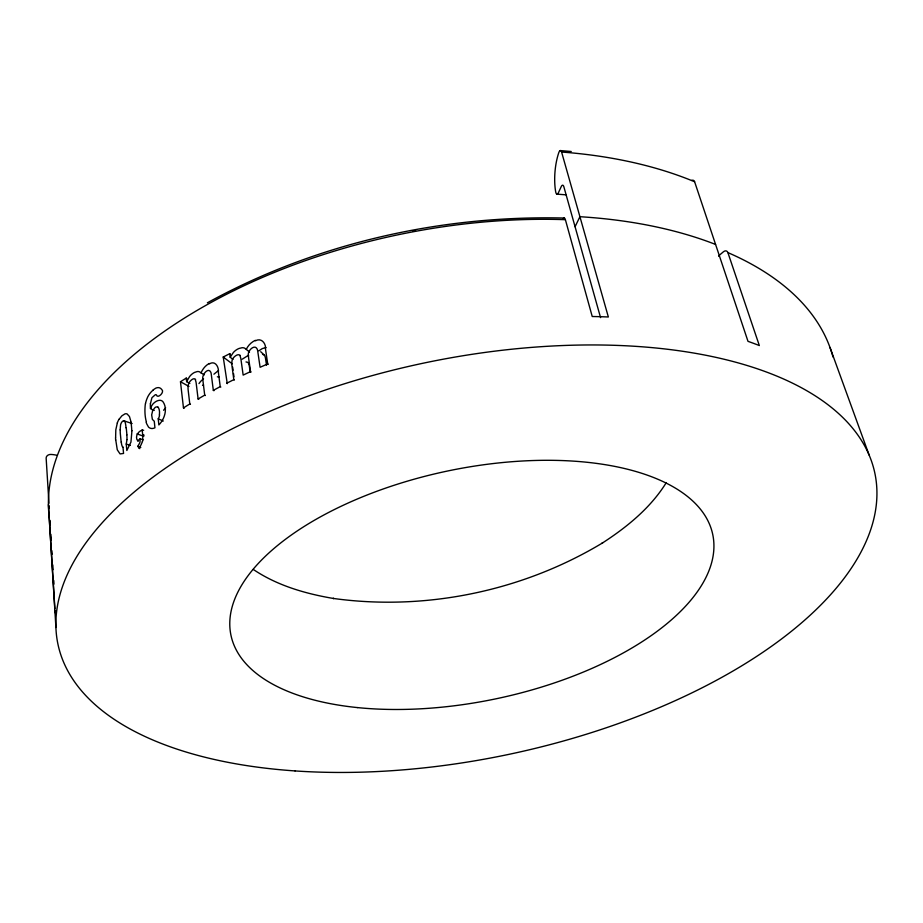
<?xml version="1.0" encoding="UTF-8"?>
<svg xmlns="http://www.w3.org/2000/svg" width="923" height="923" viewBox="0 0 923 923"><rect width="100%" height="100%" fill="white"/><g stroke="black" fill="none" stroke-linecap="round" stroke-linejoin="round"><path stroke-width="1.38" d="M126.993 439.567L126.255 444.055L126.843 450.493L130.939 442.117L131.954 430.626M150.437 403.593L151.949 397.686L155.364 394.709A4.004 2.296 -65.7 0 1 156.414 394.917C157.348 399.301 165.344 391.963 161.583 389.333A11.549 6.761 -66.7 0 0 155.756 388.168L153.749 389.494A18.575 11.076 -67.8 0 0 152.953 390.129M159.575 414.946L159.494 415.5A5.423 3.104 -65.7 0 1 158.237 418.823L158.871 424.926C164.525 419.238 167.974 408.808 162.956 401.713C158.191 396.013 145.153 409.281 154.268 410.435M145.476 403.455L145.199 405.139A45.077 25.129 -67.2 0 0 146.399 421.996M117.325 422.976L115.813 429.795L115.617 437.802M189.861 383.495L186.642 381.649L189.457 376.746A11.849 7.799 -59.8 0 1 192.849 373.434A13.972 9.253 -60.1 0 1 194.557 372.431L197.21 371.565A9.161 5.976 -58.6 0 1 199.541 371.842L204.214 374.911M575.075 226.723L579.921 216.709A399.786 215.601 -11.8 0 1 715.579 244.445M232.954 359.405L230.208 357.236L233.369 352.494A11.987 8.607 -51.1 0 1 237.165 349.379A14.133 10.199 -51.4 0 1 239.08 348.456L242.045 347.729A9.265 6.588 -49.9 0 1 244.653 348.133L249.522 352.032M666.302 482.591C650.6 507.95 626.867 527.206 602.073 543.232L602.673 542.851C522.706 591.101 425.584 611.245 333.053 598.404L333.757 598.519C305.536 593.743 277.177 585.597 253.26 569.422M119.055 419.319L121.894 415.823L124.94 413.896A11.134 5.619 -71.8 0 1 127.12 413.966L129.462 416.538L131.078 422.099M163.59 410.25L165.632 407.77M139.811 448.67L137.769 446.351L139.615 443.155A4.88 2.596 -69.5 0 0 140.019 441.782L140.169 438.76L143.169 439.867M213.917 374.196L218.428 370.561M242.218 359.209L248.61 355.17M258.809 350.867L262.247 348.617L265.997 347.521M138.438 441.056L137.689 440.79C134.158 436.394 139.269 429.472 143.665 430.245M137.689 440.79L140.169 438.76M184.127 408.243L183.469 407.885L180.47 381.741L186.227 378.107L186.873 378.476M183.469 407.885L189.792 403.962L190.438 404.32M195.353 379.745L195.999 382.018A55.53 35.409 -59.5 0 1 196.23 383.541L198.099 398.978L204.71 395.148L205.333 395.54M204.71 395.148L203.106 382.099A41.27 27.402 -56.4 0 1 202.898 379.318C201.376 375.303 208.344 366.489 210.882 372.35A26.525 17.629 -56.1 0 1 211.229 373.965L213.328 390.348L220.228 386.633L220.816 387.037M207.375 302.802C315.862 243.222 440.756 215.071 564.23 218.036M227.266 383.668L223.228 357.028L229.723 353.682L230.277 354.12M202.529 385.329L203.533 384.949M226.7 383.253L233.819 379.641L234.373 380.068M240.003 355.782L240.718 358.078A56.349 39.308 -51.1 0 1 240.995 359.612L243.153 375.096L250.537 371.611L251.044 372.061M209.29 363.95C215.313 360.039 219.063 367.181 218.382 372.361L220.228 386.633M250.537 371.611L248.679 358.528A41.662 29.974 -47.3 0 1 248.437 355.747C246.868 351.248 254.702 343.321 257.286 349.24A26.848 19.314 -47.1 0 1 257.679 350.855L260.101 367.273L267.716 363.939L268.189 364.412M255.475 340.783C261.578 337.38 266.17 343.668 265.536 349.321L267.716 363.939M217.355 376.826L219.224 376.849M246.014 361.943L248.125 362.439L249.141 365.139A57.653 40.427 -51.2 0 1 249.406 366.662L250.214 372.292M262.524 354.374L264.174 354.859L265.097 356.613A27.482 19.868 -47.2 0 1 265.478 358.228L266.539 365.196M556.834 194.13L565.764 194.811M560.284 150.564L571.233 151.499M126.255 444.055L130.362 445.394M132.127 423.565L123.982 420.842L124.64 421.361M137.769 446.351L140.792 447.424M137.019 433.868L143.78 436.337M142.177 429.68L142.661 434.629L144.15 435.195M158.225 418.811L163.267 421.038M180.47 381.741L188.973 386.425M198.099 398.978L198.733 399.359M213.328 390.348L213.928 390.741M223.228 357.028L232.204 363.789M260.701 351.709L264.601 355.378M830.008 347.521L869.131 455.074M718.705 256.306A4.788 3.173 -65.1 0 1 720.078 254.621L723.367 251.829A4.8 3.173 -65 0 1 727.889 252.602L759.329 345.548A413.469 203.764 -11.8 0 0 747.999 341.348L694.615 181.762A4.719 2.919 -66.4 0 0 691.615 180.435M600.561 317.616L563.849 186.723A4.903 1.811 -85.6 0 0 561.299 186.492L558.357 192.861A4.869 1.788 -85.6 0 1 555.704 191.984A34.659 12.841 -85.3 0 1 558.819 152.549A4.903 1.788 -85.2 0 1 561.588 152.03L608.349 316.981A413.469 203.764 -11.8 0 0 592.231 316.508L565.384 219.674A5.019 1.754 -87.4 0 0 563.192 218.774M121.178 442.163L120.29 433.291A51.93 25.659 -71.7 0 1 120.209 429.864M232.642 367.019L233.081 370.261M233.519 373.515L233.957 376.78M233.819 379.641L232.008 366.154A42.631 29.917 -50.7 0 1 231.8 363.72L231.973 360.916A6.126 4.28 -51.2 0 1 235.55 355.851L235.942 355.597A4.592 3.265 -51.3 0 1 240.28 355.482M229.723 353.682L230.208 357.236M126.243 427.661L126.901 434.848M189.792 403.962L188.211 390.51A42.193 27.055 -59.2 0 1 188.038 388.075L188.2 385.26A6.057 3.854 -59.6 0 1 191.396 380.011L191.742 379.745A4.534 2.954 -59.9 0 1 195.607 379.434M186.227 378.107L186.642 381.649M142.661 434.629L142.742 435.437M122.967 446.997L123.555 453.435L120.071 453.931L117.267 449.789L115.744 439.936M48.954 503.277L46.15 458.2A4.223 3.392 -7.2 0 1 50.857 454.439A29.859 24.136 -7.8 0 1 57.272 455.362M49.127 505.896L49.288 508.515M50.027 520.399L50.315 525.014M50.892 534.313L51.25 540.151M51.907 550.731L52.126 554.273M52.796 564.945L53.096 569.722M53.765 580.521L53.984 584.132M55.657 610.957L55.807 613.414M49.357 514.976A4.361 3.577 -5.4 0 0 49.127 516.303L54.861 608.649M48.411 504.581L55.911 627.502M150.449 408.808L150.391 407.574A37.624 21.46 -66 0 1 150.403 403.605M120.152 429.899L120.578 424.868A4.154 2.042 -71.9 0 1 123.947 420.819M55.542 613.483A413.469 203.764 -11.8 0 1 55.172 611.084M49.127 516.303A400.294 215.174 -11.8 0 1 565.384 219.674M727.889 252.59A400.294 215.174 -11.8 0 1 832.996 356.993M561.588 152.03A390.879 222.628 -11.8 0 1 694.615 181.762M122.794 447.309A13.857 6.83 -71.8 0 1 121.328 442.048M124.755 421.2A24.379 12.057 -71.8 0 1 126.001 427.857M126.843 434.906A43.023 21.321 -71.7 0 1 126.982 439.579M130.939 422.249A59.591 30.09 -71 0 1 131.77 430.764M117.29 422.965A11.018 5.515 -72.7 0 1 119.032 419.284M115.663 439.994A60.745 29.155 -72.7 0 1 115.537 437.86M201.018 372.927A13.822 9.484 -57.4 0 1 209.233 363.477M198.987 383.576A12.714 8.411 -59.6 0 1 203.545 378.892M246.326 349.298A13.972 10.349 -48.1 0 1 255.406 340.322M142.338 441.552A11.572 5.884 -68.7 0 1 138.969 448.163M142.603 435.552A16.96 9.092 -69.2 0 1 142.511 441.529M158.029 407.055A12.991 7.522 -65.5 0 1 159.344 415.004M157.902 407.228A5.515 3.184 -65.9 0 0 155.145 407.458L152.722 410.423L151.672 414.9L152.364 419.377L154.256 421.234L154.937 427.787A13.972 7.788 -64.9 0 1 149.261 427.672A13.753 7.696 -66.7 0 1 148.453 426.968L146.722 423.865A30.39 16.949 -67.1 0 1 146.169 422.249M145.546 403.443A15.126 8.492 -67 0 1 147.311 397.894A16.164 9.23 -66.9 0 1 147.818 396.728A14.664 8.434 -66.9 0 1 152.976 390.244M412.927 231.281A395.367 213.132 -11.8 0 1 415.535 230.796M357.663 707.606A246.095 116.436 -11.8 0 0 713.802 542.216A246.095 116.436 -11.8 0 0 344.129 504.846A246.095 116.436 -11.8 0 0 357.663 707.606M295.037 770.924A417.311 200.21 -11.8 0 0 875.166 474.71A417.311 200.21 -11.8 0 0 228.985 430.476A417.311 200.21 -11.8 0 0 295.037 770.924"/></g></svg>
